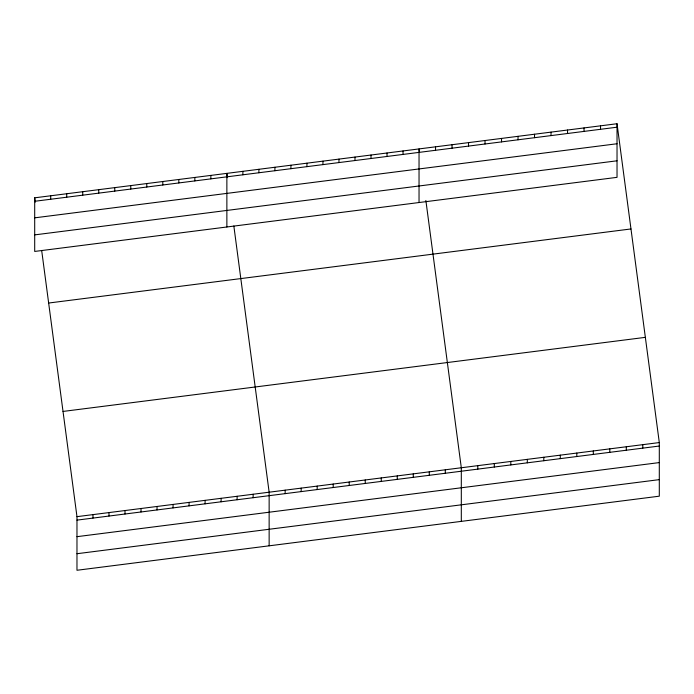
<?xml version="1.0" encoding="UTF-8"?>
<svg xmlns="http://www.w3.org/2000/svg" width="694" height="694" viewBox="0 0 694 694"><rect width="100%" height="100%" fill="white"/><g stroke="black" fill="none" stroke-linecap="round" stroke-linejoin="round"><path stroke-width="1.04" d="M41.675 250.43L76.973 516.657L76.973 570.268L659.3 496.184L659.3 442.564L617.027 123.732L34.7 197.816L34.7 251.436L617.027 177.343L617.027 123.732M34.7 201.286L617.027 127.202M34.7 217.838L617.027 143.753M34.7 234.884L617.027 160.8M48.649 303.035L630.976 228.951M63.024 411.438L645.351 337.353M76.973 516.657L659.3 442.564M76.973 520.127L659.3 446.034M76.973 536.67L659.3 462.586M76.973 553.717L659.3 479.632M419.462 152.142L419.037 148.924L419.037 202.535M425.864 200.453L461.31 467.756L461.31 521.368M227.441 177.664L226.869 173.37L226.869 226.981M233.843 225.975L269.142 492.202L269.142 545.814M34.7 197.816L35.273 202.119M642.8 444.663L642.8 448.133M626.3 446.763L626.3 450.233M609.8 448.862L609.8 452.332M600.527 125.831L600.527 129.301M593.301 450.961L593.301 454.431M584.027 127.93L584.027 131.4M576.801 453.061L576.801 456.531M567.527 130.03L567.527 133.5M560.301 455.16L560.301 458.63M551.027 132.129L551.027 135.599M543.801 457.259L543.801 460.729M534.527 134.228L534.527 137.698M527.31 459.359L527.31 462.829M518.028 136.328L518.028 139.798M510.81 461.458L510.81 464.928M501.536 138.427L501.536 141.897M494.31 463.557L494.31 467.027M485.037 140.526L485.037 143.996M477.81 465.657L477.81 469.127M468.537 142.626L468.537 146.096M452.037 144.725L452.037 148.195M445.296 469.795L445.296 473.265M435.537 146.824L435.537 150.294M429.282 471.833L429.282 475.303M413.268 473.872L413.268 477.342M403.023 150.962L403.023 154.432M397.254 475.911L397.254 479.372M387.009 153.001L387.009 156.471M381.24 477.94L381.24 481.41M370.995 155.031L370.995 158.501M365.226 479.979L365.226 483.449M354.981 157.07L354.981 160.54M349.212 482.018L349.212 485.488M338.967 159.108L338.967 162.578M333.198 484.056L333.198 487.526M322.953 161.147L322.953 164.617M317.184 486.095L317.184 489.565M306.939 163.185L306.939 166.655M301.17 488.134L301.17 491.604M290.925 165.224L290.925 168.694M285.156 490.172L285.156 493.634M274.911 167.263L274.911 170.733M258.897 169.293L258.897 172.763M253.128 494.241L253.128 497.711M242.883 171.331L242.883 174.801M237.114 496.279L237.114 499.749M221.1 498.318L221.1 501.788M210.855 175.409L210.855 178.879M205.086 500.357L205.086 503.827M194.841 177.447L194.841 180.917M189.072 502.395L189.072 505.865M178.826 179.486L178.826 182.956M173.058 504.434L173.058 507.895M162.812 181.524L162.812 184.994M157.044 506.464L157.044 509.934M146.798 183.554L146.798 187.024M141.029 508.502L141.029 511.972M130.784 185.593L130.784 189.063M125.015 510.541L125.015 514.011M114.77 187.632L114.77 191.102M109.001 512.58L109.001 516.05M98.756 189.67L98.756 193.14M92.987 514.618L92.987 518.088M82.742 191.709L82.742 195.179M66.728 193.747L66.728 197.217M50.714 195.786L50.714 199.256"/></g></svg>
